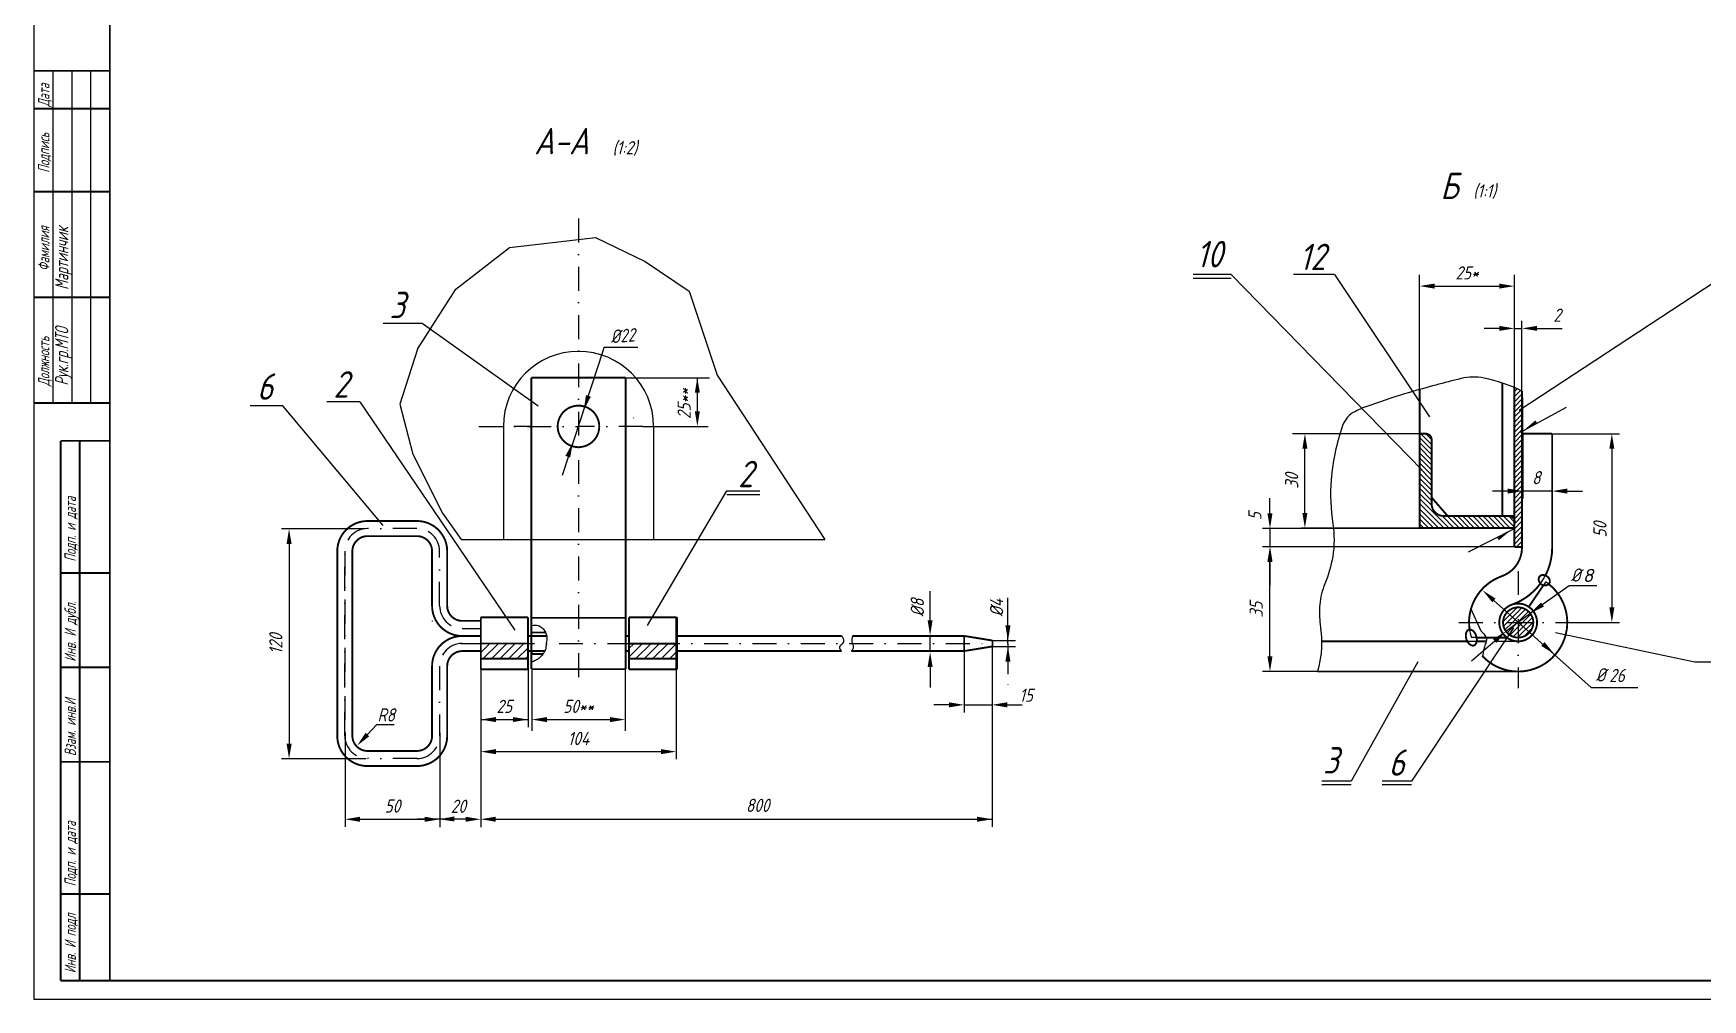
# Model space of a CAD drawing. Extents: x 973 to 2730, y 39 to 1746.
# Drawn here: x 1889.3 to 2331.2, y 702.2 to 958.1 of the extents above; entities that cross this region are included whole.
import ezdxf
from ezdxf.enums import TextEntityAlignment as Align

# ---------------------------------------------------------------- set-up
doc = ezdxf.new("R2010")
doc.units = 0
doc.header["$LTSCALE"] = 0.5
doc.header["$MEASUREMENT"] = 0
doc.linetypes.add('DASHDOT', pattern=[25.4, 12.7, -6.35, 0, -6.35])
doc.linetypes.add('DASHED', pattern=[19.05, 12.7, -6.35])
doc.layers.get('0').update_dxf_attribs({"linetype": 'CONTINUOUS'})
doc.layers.get('DEFPOINTS').update_dxf_attribs({"linetype": 'CONTINUOUS'})
doc.styles.add('ROMANC', font='romanc', dxfattribs={"width": 0.8, "oblique": 15, "height": 3.5})
doc.dimstyles.get("Standard").update_dxf_attribs({"dimtxt": 0.18, "dimasz": 0.18, "dimexe": 0.18, "dimexo": 0.0625, "dimgap": 0.09, "dimtad": 0, "dimtih": 1, "dimtoh": 1, "dimdec": 4, "dimzin": 0, "dimdsep": 46, "dimtxsty": 'Standard', "dimcen": 0.09, "dimadec": 0, "dimazin": 0, "dimtfac": 1, "dimtdec": 4, "dimtofl": 0, "dimtmove": 0, "dimatfit": 3, "dimfxl": 0, "dimtolj": 1, "dimtzin": 0, "dimarcsym": 0})

# ---------------------------------------------------------------- blocks, each defined once
blk = doc.blocks.new('*X31')
at = {"color": 0}
for p, q in [((1090.95, 148.02), (1093.35, 150.42)), ((1090.95, 150.27), (1091.1, 150.42)), ((1091.59, 146.42), (1095.59, 150.42)), ((1093.84, 146.42), (1097.84, 150.42)), ((1096.08, 146.42), (1100.08, 150.42)), ((1098.33, 146.42), (1102.33, 150.42)), ((1130.15, 149.06), (1131.45, 150.36)), ((1130.15, 146.81), (1133.7, 150.36)), ((1132, 146.42), (1135.94, 150.36)), ((1134.25, 146.42), (1138.19, 150.36)), ((1136.49, 146.42), (1140.43, 150.36)), ((1138.74, 146.42), (1142.65, 150.33)), ((1100.57, 146.42), (1103.45, 149.3)), ((1102.82, 146.42), (1103.45, 147.05)), ((1140.98, 146.42), (1142.65, 148.09))]:
    blk.add_line(p, q, dxfattribs=at)
blk = doc.blocks.new('*D4')
at = {"color": 0, "linetype": 'ByBlock'}
for p, q in [((207.25, 129.3), (207.25, 105.5)), ((155.55, 114), (155.55, 105.5)), ((159.55, 107.5), (203.25, 107.5))]:
    blk.add_line(p, q, dxfattribs=at)
for points in [[(159.55, 108.17), (159.55, 106.83), (155.55, 107.5)], [(203.25, 108.17), (203.25, 106.83), (207.25, 107.5)]]:
    blk.add_solid(points, dxfattribs=at)
at = {"layer": 'DEFPOINTS', "color": 0, "linetype": 'ByBlock'}
for p in [(207.25, 129.3), (155.55, 114), (207.25, 107.5)]:
    blk.add_point(p, dxfattribs=at)
at = {"color": 0, "linetype": 'ByBlock', "style": 'ROMANC', "oblique": 15, "width": 0.8}
blk.add_text('104', height=3.5, dxfattribs=at).set_placement((181.4, 111), align=Align.MIDDLE_CENTER)
blk = doc.blocks.new('*D5')
at = {"color": 0, "linetype": 'ByBlock'}
for p, q in [((124.9, 166.5), (102.8, 166.5)), ((104.8, 162.5), (104.8, 109.6)), ((125.2, 105.6), (102.8, 105.6))]:
    blk.add_line(p, q, dxfattribs=at)
for points in [[(104.13, 162.5), (105.47, 162.5), (104.8, 166.5)], [(104.13, 109.6), (105.47, 109.6), (104.8, 105.6)]]:
    blk.add_solid(points, dxfattribs=at)
at = {"layer": 'DEFPOINTS', "color": 0, "linetype": 'ByBlock'}
for p in [(124.9, 166.5), (104.8, 105.6), (125.2, 105.6)]:
    blk.add_point(p, dxfattribs=at)
at = {"color": 0, "linetype": 'ByBlock', "style": 'ROMANC', "oblique": 15, "width": 0.8}
blk.add_text('120', height=3.5, rotation=90, dxfattribs=at).set_placement((101.3, 136.05), align=Align.MIDDLE_CENTER)
blk = doc.blocks.new('*X0')
at = {"color": 0}
for p, q in [((471.61, 183.34), (475.36, 187.09)), ((472.35, 185.43), (473.27, 186.35)), ((472.71, 183.1), (475.6, 185.99)), ((475.6, 185.99), (476.59, 186.98)), ((475.6, 184.64), (477.55, 186.59)), ((475.6, 183.29), (478.33, 186.02)), ((471.72, 182.11), (472.71, 183.1)), ((472.11, 181.15), (474.06, 183.1)), ((472.68, 180.37), (475.41, 183.1)), ((473.41, 179.75), (475.6, 181.95)), ((474.06, 183.1), (475.6, 184.64)), ((475.41, 183.1), (475.6, 183.29)), ((475.6, 181.95), (476.75, 183.1)), ((475.6, 180.6), (478.1, 183.1)), ((475.6, 179.25), (479.45, 183.1)), ((476.75, 183.1), (478.95, 185.29)), ((477.08, 179.38), (479.32, 181.62)), ((478.1, 183.1), (479.39, 184.39)), ((479.45, 183.1), (479.6, 183.25)), ((474.31, 179.31), (475.6, 180.6)), ((475.45, 179.1), (475.6, 179.25))]:
    blk.add_line(p, q, dxfattribs=at)
blk = doc.blocks.new('*X2')
at = {"color": 0}
for p, q in [((452.7, 228.9), (449.5, 232.1)), ((452.7, 227.55), (449.5, 230.75)), ((452.7, 230.25), (449.85, 233.1)), ((452.7, 231.6), (451.2, 233.1)), ((452.7, 226.21), (449.5, 229.41)), ((452.7, 224.86), (449.5, 228.06)), ((452.7, 223.51), (449.5, 226.71)), ((452.7, 222.17), (449.5, 225.37)), ((452.7, 220.82), (449.5, 224.02)), ((452.7, 219.47), (449.5, 222.67)), ((452.7, 218.13), (449.5, 221.33)), ((452.7, 216.78), (449.5, 219.98)), ((452.7, 215.43), (449.5, 218.63)), ((452.73, 214.05), (449.5, 217.28)), ((457.34, 208.1), (449.5, 215.94)), ((455.99, 208.1), (449.5, 214.59)), ((454.64, 208.1), (449.5, 213.24)), ((453.3, 208.1), (449.5, 211.9)), ((451.95, 208.1), (449.5, 210.55)), ((450.6, 208.1), (449.5, 209.2)), ((458.68, 208.1), (455.45, 211.33)), ((460.03, 208.1), (456.83, 211.3)), ((461.38, 208.1), (458.18, 211.3)), ((462.73, 208.1), (459.53, 211.3)), ((464.07, 208.1), (460.87, 211.3)), ((465.42, 208.1), (462.22, 211.3)), ((466.77, 208.1), (463.57, 211.3)), ((468.11, 208.1), (464.91, 211.3)), ((469.46, 208.1), (466.26, 211.3)), ((470.81, 208.1), (467.61, 211.3)), ((472.15, 208.1), (468.95, 211.3)), ((473.5, 208.1), (470.3, 211.3)), ((474.6, 208.35), (471.65, 211.3)), ((474.6, 209.7), (473, 211.3))]:
    blk.add_line(p, q, dxfattribs=at)
blk = doc.blocks.new('*D16')
at = {"color": 0, "linetype": 'ByBlock'}
for p, q in [((1371.99, 256.4), (1367.99, 256.4)), ((1375.99, 240.72), (1375.99, 258.4)), ((1375.99, 256.4), (1377.99, 256.4)), ((1377.99, 239.81), (1377.99, 258.4)), ((1381.99, 256.4), (1385.99, 256.4)), ((1385.99, 256.4), (1388.62, 256.4))]:
    blk.add_line(p, q, dxfattribs=at)
for points in [[(1371.99, 257.07), (1371.99, 255.73), (1375.99, 256.4)], [(1381.99, 257.07), (1381.99, 255.73), (1377.99, 256.4)]]:
    blk.add_solid(points, dxfattribs=at)
at = {"layer": 'DEFPOINTS', "color": 0, "linetype": 'ByBlock'}
for p in [(1377.99, 256.4), (1375.99, 240.72), (1377.99, 239.81)]:
    blk.add_point(p, dxfattribs=at)
at = {"color": 0, "linetype": 'ByBlock', "style": 'ROMANC', "oblique": 15, "width": 0.8}
blk.add_text('2', height=3.5, dxfattribs=at).set_placement((1387.3, 259.9), align=Align.MIDDLE_CENTER)
blk = doc.blocks.new('*X1')
at = {"color": 0}
for p, q in [((474.6, 244.26), (475.33, 244.99)), ((474.6, 242.91), (476.26, 244.57)), ((474.6, 241.56), (476.6, 243.56)), ((474.6, 240.22), (476.6, 242.22)), ((474.6, 238.87), (476.6, 240.87)), ((474.6, 237.52), (476.6, 239.52)), ((474.6, 236.17), (476.6, 238.17)), ((474.6, 234.83), (476.6, 236.83)), ((474.6, 233.48), (476.6, 235.48)), ((474.6, 232.13), (476.6, 234.13)), ((474.6, 230.79), (476.6, 232.79)), ((474.6, 229.44), (476.6, 231.44)), ((474.6, 228.09), (476.6, 230.09)), ((474.6, 226.74), (476.6, 228.74)), ((474.6, 225.4), (476.6, 227.4)), ((474.6, 224.05), (476.6, 226.05)), ((474.6, 222.7), (476.6, 224.7)), ((474.6, 221.36), (476.6, 223.36)), ((474.6, 220.01), (476.6, 222.01)), ((474.6, 218.66), (476.6, 220.66)), ((474.6, 217.32), (476.6, 219.32)), ((474.6, 215.97), (476.6, 217.97)), ((474.6, 214.62), (476.6, 216.62)), ((474.6, 213.27), (476.6, 215.27)), ((474.6, 211.93), (476.6, 213.93)), ((474.6, 210.58), (476.6, 212.58)), ((474.6, 209.23), (476.6, 211.23)), ((474.6, 207.89), (476.6, 209.89)), ((474.6, 206.54), (476.6, 208.54)), ((474.6, 205.19), (476.6, 207.19)), ((474.6, 203.85), (476.6, 205.85)), ((475.2, 203.1), (476.6, 204.5)), ((476.55, 203.1), (476.6, 203.15))]:
    blk.add_line(p, q, dxfattribs=at)
blk = doc.blocks.new('*D17')
at = {"color": 0, "linetype": 'ByBlock'}
for p, q in [((1378.19, 228.51), (1378.19, 211.31)), ((1385.99, 228.51), (1385.99, 211.31)), ((1374.19, 213.31), (1370.19, 213.31)), ((1385.99, 213.31), (1378.19, 213.31)), ((1389.99, 213.31), (1393.99, 213.31))]:
    blk.add_line(p, q, dxfattribs=at)
for points in [[(1374.19, 213.98), (1374.19, 212.64), (1378.19, 213.31)], [(1389.99, 213.98), (1389.99, 212.64), (1385.99, 213.31)]]:
    blk.add_solid(points, dxfattribs=at)
at = {"layer": 'DEFPOINTS', "color": 0, "linetype": 'ByBlock'}
for p in [(1378.19, 228.51), (1385.99, 228.51), (1378.19, 213.31)]:
    blk.add_point(p, dxfattribs=at)
at = {"color": 0, "linetype": 'ByBlock', "style": 'ROMANC', "oblique": 15, "width": 0.8}
blk.add_text('8', height=3.5, dxfattribs=at).set_placement((1381.77, 216.86), align=Align.MIDDLE_CENTER)
blk = doc.blocks.new('*D56')
at = {"color": 0, "linetype": 'ByBlock'}
for p, q in [((2261.29, 874.43), (2261.29, 904.83)), ((2265.29, 901.83), (2282.39, 901.83)), ((2286.39, 892.63), (2286.39, 904.83))]:
    blk.add_line(p, q, dxfattribs=at)
for points in [[(2265.29, 902.5), (2265.29, 901.16), (2261.29, 901.83)], [(2282.39, 902.5), (2282.39, 901.16), (2286.39, 901.83)]]:
    blk.add_solid(points, dxfattribs=at)
at = {"layer": 'DEFPOINTS', "color": 0, "linetype": 'ByBlock'}
for p in [(2286.39, 901.83), (2286.39, 892.63), (2261.29, 874.43)]:
    blk.add_point(p, dxfattribs=at)
at = {"color": 0, "linetype": 'ByBlock', "style": 'ROMANC', "oblique": 15, "width": 0.8}
blk.add_text('25*', height=3.5, dxfattribs=at).set_placement((2273.84, 905.33), align=Align.MIDDLE_CENTER)

msp = doc.modelspace()

# ---------------------------------------------------------------- linework, layer by layer
for p, q in [((1889.571, 702.16), (1889.571, 1296.06)), ((1894.571, 860.16), (1894.571, 948.16)), ((1899.571, 860.16), (1899.571, 948.16)), ((1904.571, 860.16), (1904.571, 948.16)), ((2206.39825, 894.2), (2196.36, 894.2)), ((2206.39825, 893.2), (2196.36, 893.2)), ((2256.96, 842.36), (2206.39825, 894.2)), ((2233.72, 894.2), (2222.88, 894.2)), ((2233.72, 894.2), (2258.88, 856.52)), ((2282.61, 858.25), (2337.32, 894.2)), ((1992.28, 881.24), (1981.92, 881.24)), ((2022.98, 859.34), (1992.28, 881.24)), ((2040.44411, 874.98048), (2049.34, 874.98048)), ((1955.31, 859.44), (1946.71, 859.44)), ((1981.91, 827.74), (1955.31, 859.44)), ((1975.71971, 860.51), (1966.96, 860.51)), ((1975.71971, 860.51), (2016.73, 799.98)), ((2295.08171, 858.95647), (2282.8601, 852.35231)), ((2013.72901, 853.99), (2013.72901, 823.99)), ((2021.11, 853.99), (2016.51, 853.99)), ((2021.11, 856.24), (2021.11, 854.19)), ((2046.11, 856.84), (2046.11, 856.14)), ((2053.49099, 853.99), (2053.49099, 823.99)), ((2283.36, 852.06), (2283.36, 827.06)), ((2051.91, 801.24), (2072.91, 836.94)), ((2072.91, 836.94), (2081.61, 836.94)), ((2072.91, 835.94), (2081.61, 835.94)), ((2216.69333, 822.06), (2216.69333, 826.96)), ((2269.19702, 820.78495), (2281.36, 826.96)), ((1990.86, 824.92947), (1977.76, 824.92947)), ((1969.76, 772.02947), (1969.76, 820.92947)), ((1973.76, 772.02947), (1973.76, 820.92947)), ((2126.7, 808.04), (2126.7, 810.34)), ((2289.66448, 812.81382), (2288.62514, 811.28368)), ((2288.96, 806.96), (2295.86, 811.86)), ((2295.86, 811.86), (2303.16, 811.86)), ((2126.7, 802.64), (2126.7, 808.04)), ((2147.3, 805.27173), (2147.3, 808.54)), ((2275.93988, 807.89161), (2301.66, 784.86)), ((2279.1123, 799.72495), (2288.96, 806.96)), ((2007.71, 802.47947), (2007.76, 802.47947)), ((2007.76, 803.37947), (2007.76, 794.37947)), ((2059.76, 803.39), (2047.26, 803.39)), ((2059.46, 803.39), (2059.46, 794.39)), ((2059.51, 802.49), (2059.46, 802.49)), ((2059.76, 803.39), (2059.76, 789.69)), ((2281.16, 800.66), (2254.16, 760.06)), ((2282.16734, 802.06), (2286.16734, 802.06)), ((2007.76, 796.47947), (2007.76, 795.42947)), ((2007.76, 796.47947), (2007.76, 789.62947)), ((2007.76, 796.47947), (2007.76, 789.62947)), ((2007.76, 796.47947), (2007.76, 795.52947)), ((2007.76, 796.47947), (2007.76, 789.62947)), ((2020.26, 796.49), (2020.26, 789.64)), ((2059.76, 796.43), (2047.26, 796.43)), ((2059.46, 796.49), (2059.46, 795.44)), ((2126.7, 794.24), (2126.7, 798.49)), ((2271.76, 797.06), (2268.46, 797.06)), ((2276.14185, 797.13497), (2269.98439, 791.77951)), ((2271.56, 798.06), (2269.99068, 798.06)), ((2273.76, 797.06), (2273.63144, 797.06)), ((2292.26, 799.36), (2329.16, 791.66)), ((2021.26, 794.49), (2021.26, 793.69)), ((2046.26, 794.49), (2047.01, 794.49)), ((2255.76, 791.66), (2238.16, 760.06)), ((2329.16, 791.66), (2338.16, 791.66)), ((2059.76, 789.69), (2047.26, 789.69)), ((2126.7, 790.24), (2126.7, 784.84)), ((2020.21, 783.54), (2020.26, 783.54)), ((2301.66, 784.86), (2314.06, 784.86)), ((2135.7, 780.24), (2143.2, 780.24)), ((2143.1, 778.24), (2143.1, 747.97)), ((1977.7318, 772.36064), (1980.21, 775.02947)), ((1980.21, 775.02947), (1984.81, 775.02947)), ((2007.76, 776.34), (2020.26, 776.34)), ((1990.86, 768.02947), (1977.76, 768.02947)), ((2238.16, 760.06), (2230.36, 760.06)), ((2254.16, 760.06), (2246.36, 760.06)), ((2238.16, 759.06), (2230.36, 759.06)), ((2254.16, 759.06), (2246.36, 759.06)), ((2011.71, 749.94), (2143.1, 749.94)), ((1909.571, 730.16), (1909.571, 707.16)), ((2730.471, 702.16), (1889.571, 702.16))]:
    msp.add_line(p, q)
at = {"linetype": 'DASHDOT'}
for p, q in [((2033.61, 909.08903), (2033.61, 785.89)), ((2007.23, 853.99), (2033.61, 853.99)), ((2050.65531, 853.99), (2033.61, 853.99)), ((1990.86, 826.92947), (1977.76, 826.92947)), ((1971.76, 772.02947), (1971.76, 820.92947)), ((1971.76, 820.92947), (1971.76, 772.02947)), ((1996.86, 806.47947), (1996.86, 820.92947)), ((2282.36, 815.69), (2282.36, 784.69)), ((2002.86, 800.47947), (2007.76, 800.47947)), ((2266.66, 802.06), (2295.36, 802.06)), ((2294.86, 802.06), (2298.66, 802.06)), ((1997.51, 796.47947), (1997.5685, 796.47947)), ((2002.86, 796.49), (2143.2, 796.49)), ((1996.86, 790.47947), (1996.86, 772.02947)), ((1990.86, 766.02947), (1977.76, 766.02947))]:
    msp.add_line(p, q, dxfattribs=at)
at = {"color": 0, "linetype": 'ByBlock'}
for p, q in [((2040.139, 874.04335), (2040.44411, 874.98048)), ((2029.41441, 841.10354), (2040.139, 874.04335)), ((2046.11, 866.89), (2068.26, 866.89)), ((2065.08, 857.99), (2065.08, 866.89)), ((2283.56, 852.06), (2283.56, 861.66)), ((2050.65531, 853.99), (2067.9, 853.99)), ((2256.26, 852.06), (2222.62, 852.06)), ((2291.36, 852.06), (2309.16, 852.06)), ((2225.9, 831.06), (2225.9, 848.06)), ((2307.16, 848.06), (2307.16, 806.06)), ((2216.66, 830.96), (2216.66, 834.96)), ((2256.26, 826.96), (2214.66, 826.96)), ((2256.26, 827.06), (2225.02, 827.06)), ((2281.36, 822.06), (2214.66, 822.06)), ((2216.66, 818.26), (2216.66, 814.26)), ((2216.66, 818.26), (2216.66, 814.26)), ((2216.66, 793.06), (2216.66, 818.06)), ((2216.66, 814.26), (2216.66, 811.99013)), ((2216.66, 814.26), (2216.66, 811.90081)), ((2147.3, 796.49), (2147.3, 805.27173)), ((2298.66, 802.06), (2309.16, 802.06)), ((2143.1, 795.69203), (2143.1, 778.24)), ((2143.2, 797.27173), (2149.3, 797.27173)), ((2143.2, 795.70827), (2149.3, 795.70827)), ((2147.3, 796.49), (2147.3, 788.34)), ((2135.7, 794.49), (2135.7, 778.24)), ((2007.76, 789.62947), (2007.76, 774.32947)), ((2020.26, 789.64), (2020.26, 774.34)), ((2021.26, 789.69), (2021.26, 773.34)), ((2045.96, 789.69), (2045.96, 773.34)), ((2229.23534, 789.06), (2214.66, 789.06)), ((2147.3, 785.64), (2147.3, 785.57173)), ((2131.7, 780.24), (2127.7, 780.24)), ((2147.1, 780.24), (2151.1, 780.24)), ((2025.26, 776.34), (2041.96, 776.34)), ((1971.81, 772.82947), (1971.81, 747.92947)), ((1996.91, 772.82947), (1996.91, 747.92947)), ((2007.76, 765.82947), (2007.76, 747.82947)), ((1975.81, 749.92947), (1992.91, 749.92947)), ((1999.71, 749.92947), (1991.03949, 749.92947)), ((1996.91, 747.92947), (1996.91, 747.82947)), ((2003.71, 749.92947), (1999.71, 749.92947))]:
    msp.add_line(p, q, dxfattribs=at)
at = {"linetype": 'DASHED'}
for p, q in [((2021.01, 856.24), (2021.11, 856.24)), ((2048.21, 856.24), (2048.26005, 856.24)), ((2046.11, 798.49), (2047.21, 798.49)), ((2047.21, 798.49), (2046.96, 798.49)), ((2282.36, 797.06), (2274.96, 797.06)), ((2021.26, 793.69), (2024.19665, 793.69)), ((2024.69182, 794.49), (2023.91, 794.49)), ((2047.11, 794.49), (2046.96, 794.49)), ((2047.11, 793.69), (2046.96, 793.69)), ((2059.46, 794.49), (2059.41, 794.49))]:
    msp.add_line(p, q, dxfattribs=at)
at = {"linetype": 'Continuous'}
msp.add_line((2002.60073, 823.99), (2098.86357, 823.99), dxfattribs=at)
at = {"const_width": 0.5}
for points in [[(1909.571, 707.16), (1909.571, 1291.06)], [(1909.571, 948.16), (1889.571, 948.16)], [(1909.571, 938.16), (1889.571, 938.16)], [(1909.571, 916.16), (1889.571, 916.16)], [(1909.571, 888.16), (1889.571, 888.16)], [(2021.11, 866.89), (2046.11, 866.89)], [(2021.11, 866.89), (2021.11, 858.49)], [(2021.11, 866.89), (2021.11, 853.99)], [(2021.11, 866.89), (2021.11, 789.69)], [(2021.11, 866.24), (2021.11, 856.24)], [(2046.11, 866.89), (2046.11, 789.69)], [(2046.11, 866.89), (2046.11, 856.24)], [(2256.26, 852.06), (2256.26, 863.96)], [(2278.16, 865.47513), (2278.16, 830.26)], [(2281.36, 864.2691), (2281.36, 822.06)], [(2283.36, 863.36), (2283.36, 831.36)], [(1909.571, 860.16), (1889.571, 860.16)], [(1896.571, 707.16), (1896.571, 850.16)], [(1896.571, 850.16), (1909.571, 850.16)], [(1901.571, 707.16), (1901.571, 850.16)], [(2256.26, 852.06), (2257.86, 852.06)], [(2256.26, 827.06), (2256.26, 852.06)], [(2259.46, 850.46), (2259.46, 833.46)], [(2283.36, 852.06), (2291.36, 852.06)], [(2291.36, 852.06), (2291.36, 831.36)], [(2259.53, 835.07), (2263.74, 830.22)], [(2283.36, 831.36), (2283.36, 821.85899)], [(2291.36, 831.36), (2291.36, 821.85899)], [(1990.86, 828.92947), (1977.76, 828.92947)], [(2281.46, 827.06), (2256.26, 827.06)], [(2262.66, 830.26), (2279.86, 830.26)], [(2279.86, 830.26), (2281.36, 830.26)], [(1990.86, 824.92947), (1977.76, 824.92947)], [(2283.36, 822.06), (2281.46, 822.06)], [(1969.76, 820.92947), (1969.76, 772.02947)], [(1973.76, 820.92947), (1973.76, 772.02947)], [(1994.86, 806.47947), (1994.86, 820.92947)], [(1998.86, 806.47947), (1998.86, 820.92947)], [(1896.571, 815.16), (1909.571, 815.16)], [(2288.99481, 811.82791), (2285.16942, 806.19608)], [(2002.86, 802.47947), (2007.76, 802.47947)], [(2007.76, 803.39), (2020.26, 803.39)], [(2007.76, 803.37947), (2007.76, 789.62947)], [(2020.26, 803.39), (2020.26, 789.64)], [(2021.26, 803.29), (2045.96, 803.29)], [(2059.46, 803.39), (2046.96, 803.39)], [(2046.96, 803.39), (2046.96, 789.64)], [(2059.46, 803.39), (2059.46, 789.69)], [(2059.46, 803.39), (2059.46, 789.64)], [(2002.86, 798.47947), (2007.76, 798.47947)], [(2019.96, 796.49), (2007.76, 796.49)], [(2020.21, 798.49), (2021.21, 798.49)], [(2021.11, 799.39), (2024.91142, 799.39)], [(2021.11, 798.49), (2025.21, 798.49)], [(2047.01, 798.49), (2046.01, 798.49)], [(2059.46, 796.43), (2046.96, 796.43)], [(2059.51, 798.49), (2103.3, 798.49)], [(2106.11, 798.49), (2135.7, 798.49)], [(2135.7, 798.49), (2143.2, 797.27173)], [(2135.7, 798.49), (2135.7, 794.49)], [(2135.7, 794.49), (2143.2, 795.70827)], [(2143.2, 795.70827), (2143.2, 797.27173)], [(2260.26, 797.06), (2230.29444, 797.06)], [(2268.90712, 797.06), (2260.26, 797.06)], [(2273.89128, 798.06), (2271.3579, 798.06)], [(2273.89692, 797.06), (2271.37874, 797.06)], [(2002.86, 794.47947), (2007.76, 794.47947)], [(2020.21, 794.49), (2024.69182, 794.49)], [(2021.11, 793.69), (2024.19665, 793.69)], [(2047.01, 794.49), (2045.96, 794.49)], [(2059.31, 794.49), (2103.25, 794.49)], [(2105.81, 794.49), (2135.7, 794.49)], [(1896.571, 790.16), (1909.571, 790.16)], [(1994.86, 790.47947), (1994.86, 772.02947)], [(1998.86, 790.47947), (1998.86, 772.02947)], [(2007.76, 789.64), (2020.26, 789.64)], [(2021.11, 789.69), (2046.11, 789.69)], [(2059.46, 789.64), (2046.96, 789.64)], [(2240.86, 789.06), (2229.23534, 789.06)], [(2260.26, 789.06), (2240.86, 789.06)], [(2282.36, 789.06), (2260.26, 789.06)], [(1896.571, 765.16), (1909.571, 765.16)], [(1990.86, 768.02947), (1977.76, 768.02947)], [(1990.86, 764.02947), (1977.76, 764.02947)], [(1896.571, 730.16), (1909.571, 730.16)], [(1896.571, 707.16), (1909.57264, 707.16)], [(2725.471, 707.16), (1909.571, 707.16)]]:
    msp.add_lwpolyline(points, dxfattribs=at)
for points in [[(1991.0322, 874.45424), (2001.12, 890.3), (2015.38, 901.39), (2038.1, 904.02), (2051.3, 897.69), (2062.92, 889.77), (2070.32, 867.6), (2098.86357, 823.99)], [(1991.0322, 874.45424), (1986.34, 859.84), (1989.77, 846.64), (1997.6, 830.99), (2002.60073, 823.99)], [(2281.46, 822.06), (2281.36, 822.06)], [(2272.56, 799.76), (2269.86, 805.76)]]:
    msp.add_lwpolyline(points)
for points, format in [([(2283.36, 863.36, 0.062671322), (2273.32907, 866.76614, 0.110271933), (2267.26, 866.66, 0.006659063), (2260.54394, 864.9418, 0.006358807), (2253.56, 862.96, 0.011787681), (2243.34169, 859.65534, 0.028661921), (2239.26, 857.96, 0.197495843), (2235.90114, 854.20556, 0.065579375), (2232.86, 839.86, 0.057946314), (2233.30383, 828.13508, -0.079521511), (2233.26, 819.56, -0.057318105), (2231.19115, 812.31988, 0.077002228), (2229.86, 806.86, 0.053770978), (2229.97819, 801.48853, -0.043501449), (2230.26, 794.86, -0.032314415), (2230.04416, 792.88888, -0.017257354), (2229.23534, 789.06)], "xyb"), ([(2283.16, 852.36, 0, 1, 0), (2287.18944, 855.16421, 1, 1, 0)], "xyseb"), ([(2281.06, 826.96, 0, 1, 0), (2276.96, 824.26, 1, 1, 0)], "xyseb"), ([(2021.31, 801.24, -0.112667842), (2022.92205, 801.24922, -0.146943384), (2024.01, 800.64, -0.067397678), (2024.86746, 799.47365, -0.089914224), (2025.21, 798.44, -0.089879838), (2025.15624, 797.04885, 0.068722276), (2025.01, 795.24, 0.000830851), (2025.0107, 795.22805, -0.114629309)], "xyb"), ([(2103.3, 798.49, -0.087455496), (2103.6663, 797.77842, -0.094301528), (2103.75, 797.04, -0.252754094), (2103.15509, 796.11249, 0.313620189), (2102.75, 795.29, 0.102463581), (2102.89785, 794.8904, 0.081561166), (2103.25, 794.49)], "xyb"), ([(2106.11, 798.49, 0.040481449), (2105.96559, 797.72952, 0.049033475), (2105.96, 797.09, 0.087820525), (2106.19917, 796.20672, -0.109880379), (2106.36, 795.49, -0.126849454), (2106.25144, 795.06571, -0.075796427), (2105.81, 794.49)], "xyb"), ([(2269.76, 799.06, 0.005205292), (2269.71101, 799.05949, 0.087939565)], "xyb"), ([(2272.56, 799.76, -0.078485973), (2273.80753, 798.23211, -0.179387632), (2273.96, 797.36, -0.045324403), (2273.66537, 796.30574, 0.035272764), (2273.26, 794.96, 0.016367364), (2273.09415, 794.09452, 0.013825248), (2272.96, 793.06)], "xyb"), ([(2024.19665, 793.69, -0.0606212), (2023.21, 792.64, -0.048176092), (2022.26312, 791.99342, -0.048176092), (2021.21, 791.54)], "xyb"), ([(2025.0107, 795.22805, -0.06697844), (2024.28447, 793.81287, -0.010196641), (2024.14152, 793.6161, -0.048176092)], "xyb")]:
    msp.add_lwpolyline(points, format=format)
for points in [[(2039.11, 853.99, 1), (2028.11, 853.99, 1)], [(2039.11, 853.99, -1), (2028.11, 853.99, -1)], [(2259.46, 850.46, 0.414213562), (2257.86, 852.06, 0.414213562)], [(2259.46, 833.46, 0.414213562), (2262.66, 830.26, 0.414213562)], [(1977.76, 828.92947, 0.414213562), (1969.76, 820.92947, 0.414213562)], [(1998.86, 820.92947, 0.414213562), (1990.86, 828.92947, 0.414213562)], [(2281.46, 828.66, 0.414213562), (2279.86, 830.26, 0.414213562)], [(1977.76, 824.92947, 0.414213562), (1973.76, 820.92947, 0.414213562)], [(1994.86, 820.92947, 0.414213562), (1990.86, 824.92947, 0.414213562)], [(2278.02667, 814.31652, 0.324768037), (2283.35747, 822.06, 0.317837245)], [(2289.5742, 814.51347, 0.119812454), (2291.36, 821.85899, 0.108621097)], [(2278.02667, 814.31652, 0.358019667), (2269.49501, 800.1913, 0.358019667)], [(2288.06, 814.26, 0.121859384), (2287.8302, 813.81766, 0.105299761), (2287.81481, 813.24315, 0.088071118), (2288.02319, 812.6874, 0.078842728), (2288.44549, 812.1776, 0.007051188), (2288.49076, 812.13888, 0.088071118)], [(2289.97889, 814.29513, 0.049326849), (2289.61515, 814.49645, 0.088071118), (2289.03742, 814.63248, 0.105299761), (2288.46953, 814.54417, 0.121859384), (2288.06, 814.26, 0.121859384)], [(2289.97889, 814.29513, -0.049326849), (2290.29614, 814.02647, -0.088071118), (2290.62827, 813.53456, -0.105299761), (2290.74715, 812.97228, -0.121859384), (2290.62674, 812.48857, -0.121859384)], [(2280.69333, 806.77405, 0.15027234), (2288.24746, 812.37673, 0.135488457)], [(2282.36, 789.06, 0.708596121), (2290.49082, 812.20346, 0.661514598)], [(2290.62674, 812.48857, -0.121859384), (2290.29469, 812.11681, -0.105299761), (2289.763, 811.89862, -0.088071118), (2289.16947, 811.89631, -0.078842728), (2288.54302, 812.11029, -0.007051188), (2288.49076, 812.13888, -0.088071118)], [(1994.86, 806.47947, 0.414213562), (2002.86, 798.47947, 0.414213562)], [(1998.86, 806.47947, 0.414213562), (2002.86, 802.47947, 0.414213562)], [(2287.36, 802.06, 1), (2277.36, 802.06, 1)], [(2280.69333, 806.77405, 0.317837245), (2277.36, 802.06, 0.317837245)], [(2286.36, 802.06, 1), (2278.36, 802.06, 1)], [(2269.81873, 800.15824, 0.303241229), (2268.89728, 799.87471, 0.107111751), (2268.58469, 799.25939, 0.076064614), (2268.50805, 798.53068, 0.062944803), (2268.66, 797.66, 0.062944803), (2269.0238, 796.8545, 0.076064614), (2269.49683, 796.29493, 0.107111751), (2270.10127, 795.96176, 0.303241229), (2271.02272, 796.24529, 0.14828664)], [(2271.26, 798.46, 0.062944803), (2270.8962, 799.2655, 0.076064614), (2270.42317, 799.82507, 0.107111751), (2269.81873, 800.15824, 0.14828664), (2269.31502, 800.15619, 0.014478278), (2269.26744, 800.14002, 0.107111751)], [(2287.36, 802.06, -1), (2277.36, 802.06, -1)], [(2286.36, 802.06, -1), (2278.36, 802.06, -1)], [(2002.86, 798.47947, 0.414213562), (1994.86, 790.47947, 0.414213562)], [(2270.77348, 796.0359, 0.094603944), (2271.02272, 796.24529, 0.107111751), (2271.33531, 796.86061, 0.076064614), (2271.41195, 797.58932, 0.062944803), (2271.26, 798.46, 0.062944803)], [(2002.86, 794.47947, 0.414213562), (1998.86, 790.47947, 0.414213562)], [(1969.76, 772.02947, 0.414213562), (1977.76, 764.02947, 0.414213562)], [(1973.76, 772.02947, 0.414213562), (1977.76, 768.02947, 0.414213562)], [(1990.86, 768.02947, 0.414213562), (1994.86, 772.02947, 0.414213562)], [(1990.86, 764.02947, 0.414213562), (1998.86, 772.02947, 0.414213562)]]:
    msp.add_lwpolyline(points, format="xyb", dxfattribs=at)
at = {"linetype": 'DASHED', "const_width": 0.5}
msp.add_lwpolyline([(2279.36, 798.06), (2273.89128, 798.06)], dxfattribs=at)
at = {"linetype": 'Continuous', "const_width": 0.5}
for points in [[(2007.76, 792.49), (2020.26, 792.49)], [(2046.96, 792.49), (2059.46, 792.49)]]:
    msp.add_lwpolyline(points, dxfattribs=at)
msp.add_lwpolyline([(2272.8729, 793.17209, 0.207398032), (2282.36, 789.06, 0.207398032)], format="xyb", dxfattribs=at)
for centre, radius, start, end in [((2033.61, 853.99), 19.88099, 0, 180), ((2275.36, 821.85899), 16, 321.1183318, 334.4010812), ((2282.36, 802.06), 13, 51.2034479, 55.8138775), ((2282.36, 802.06), 5, 0, 55.8138775), ((2002.86, 802.47947), 8, 180, 181.397181), ((2282.36, 802.06), 13, 187.5073467, 197.9202131), ((2002.86, 802.47947), 4, 264.9363831, 270), ((2002.86, 802.47947), 8, 266.4458218, 270), ((2282.36, 802.06), 13, 270, 270.881404)]:
    msp.add_arc(centre, radius, start, end)
at = {"linetype": 'DASHDOT'}
for centre, start, end in [((1977.76, 820.92947), 90, 180), ((1990.86, 820.92947), 0, 90), ((2002.86, 806.47947), 180, 270), ((2002.86, 790.47947), 90, 180), ((2002.86, 802.47947), 266.6050765, 270), ((1977.76, 772.02947), 180, 270), ((1990.86, 772.02947), 270, 0)]:
    msp.add_arc(centre, 6, start, end, dxfattribs=at)
at = {"linetype": 'DASHED'}
msp.add_arc((2282.36, 802.06), 13, 51.4761245, 55.8138775, dxfattribs=at)
at = {"color": 0, "linetype": 'ByBlock'}
for points in [[(2064.41333, 862.89), (2065.74667, 862.89), (2065.08, 866.89)], [(2036.8754, 861.86602), (2035.60757, 862.2788), (2035.00314, 858.26892)], [(2064.41333, 857.99), (2065.74667, 857.99), (2065.08, 853.99)], [(2031.42321, 845.7491), (2030.16516, 846.1908), (2032.11927, 849.74409)], [(2225.23333, 848.06), (2226.56667, 848.06), (2225.9, 852.06)], [(2306.49333, 848.06), (2307.82667, 848.06), (2307.16, 852.06)], [(2215.99333, 830.96), (2217.32667, 830.96), (2216.66, 826.96)], [(2225.23333, 831.06), (2226.56667, 831.06), (2225.9, 827.06)], [(2215.99333, 818.26), (2217.32667, 818.26), (2216.66, 822.26)], [(2215.99333, 818.26), (2217.32667, 818.26), (2216.66, 822.26)], [(2215.99333, 818.06), (2217.32667, 818.06), (2216.66, 822.06)], [(2306.49333, 806.06), (2307.82667, 806.06), (2307.16, 802.06)], [(2146.63333, 801.27173), (2147.96667, 801.27173), (2147.3, 797.27173)], [(2146.63333, 791.70827), (2147.96667, 791.70827), (2147.3, 795.70827)], [(2215.99333, 793.06), (2217.32667, 793.06), (2216.66, 789.06)], [(2131.7, 780.90667), (2131.7, 779.57333), (2135.7, 780.24)], [(2147.1, 780.90667), (2147.1, 779.57333), (2143.1, 780.24)], [(2011.76, 777.00667), (2011.76, 775.67333), (2007.76, 776.34)], [(2016.26, 777.00667), (2016.26, 775.67333), (2020.26, 776.34)], [(2025.26, 777.00667), (2025.26, 775.67333), (2021.26, 776.34)], [(2041.96, 777.00667), (2041.96, 775.67333), (2045.96, 776.34)], [(1975.81, 750.59614), (1975.81, 749.2628), (1971.81, 749.92947)], [(1992.91, 750.59614), (1992.91, 749.2628), (1996.91, 749.92947)], [(2000.73432, 750.69273), (2000.76724, 749.35981), (1996.752, 749.92752)], [(2003.71, 750.59614), (2003.71, 749.2628), (2007.71, 749.92947)]]:
    msp.add_solid(points, dxfattribs=at)
for points in [[(2275.49515, 807.39496), (2276.38461, 808.38825), (2272.96, 810.56)], [(2289.17726, 806.29237), (2288.38782, 807.36688), (2285.55901, 804.46132)], [(2127.36667, 802.64), (2126.03333, 802.64), (2126.7, 798.64)], [(2276.57936, 796.63194), (2275.70435, 797.63799), (2279.16, 799.76)], [(2288.46301, 795.86797), (2289.34517, 796.86775), (2291.90345, 793.72138)], [(2127.36667, 790.24), (2126.03333, 790.24), (2126.7, 794.24)], [(1978.22033, 771.90701), (1977.24328, 772.81428), (1975.01, 769.42947)], [(2011.71, 749.27333), (2011.71, 750.60667), (2007.71, 749.94)], [(2139.1, 749.27333), (2139.1, 750.60667), (2143.1, 749.94)]]:
    msp.add_solid(points)
at = {"layer": 'DEFPOINTS', "color": 0, "linetype": 'ByBlock'}
for p in [(2046.11, 866.89), (2281.36, 863.66), (2283.16, 863.66), (2035.00314, 858.26892), (2050.65531, 853.99), (2074.66, 853.99), (2032.21686, 849.71108), (2225.9, 852.06), (2256.26, 852.06), (2283.56, 852.06), (2291.36, 852.06), (2291.36, 852.06), (2256.26, 828.16179), (2256.26, 827.06), (2256.26, 826.96), (2216.66, 822.26), (2216.66, 822.26), (2216.66, 822.06), (2256.26, 822.26), (2256.26, 822.26), (2281.36, 822.06), (2298.66, 802.06), (2307.16, 802.06), (2143.2, 797.27173), (2143.2, 795.70827), (2147.3, 795.70827), (2149, 796.49), (2150.6, 796.49), (2135.7, 794.49), (2143.1, 794.49), (2007.76, 789.62947), (2020.26, 789.64), (2021.26, 789.69), (2045.96, 789.69), (2229.23534, 789.06), (2143.1, 780.24), (2020.26, 776.34), (2045.96, 776.34), (1971.41, 772.82947), (1996.51, 772.82947), (2007.76, 765.82947), (1996.51, 749.92947), (1996.91, 747.92947), (1996.91, 745.52947)]:
    msp.add_point(p, dxfattribs=at)

# ---------------------------------------------------------------- block references
for name, p in [('*X1', (1806.76, 618.96)), ('*X2', (1806.76, 618.96)), ('*X0', (1806.76, 618.96)), ('*X31', (916.81, 646.07))]:
    msp.add_blockref(name, p)

# ---------------------------------------------------------------- texts
at = {"style": 'ROMANC', "oblique": 15}
for s, height, width, p in [('Дата', 3, 0.65, (1893.571, 938.66)), ('Подпись', 3, 0.65, (1893.571, 921.16)), ('Фамилия', 3, 0.65, (1893.571, 895.16)), ('Мартинчик', 3.5, 0.65, (1898.571, 890.16)), ('Рук.гр.МТО', 3.5, 0.65, (1898.571, 864.79)), ('Должность', 3, 0.65, (1893.571, 864.66)), ('Подп. и дата', 3, 0.65, (1900.571, 818.16)), ('50', 3.5, 0.8, (2305.76, 824.56)), ('%%C8', 3.5, 0.8, (2125.07, 803.6)), ('Инв. И дубл.', 3, 0.65, (1900.571, 791.66)), ('%%C4', 3.5, 0.8, (2146.04, 803.6)), ('35', 3.5, 0.8, (2214.76, 803.36)), ('Взам. инв.И ', 3, 0.65, (1900.571, 766.66)), ('Подп. и дата', 3, 0.65, (1900.571, 732.16)), ('Инв. И подл', 3, 0.65, (1900.571, 709.16))]:
    msp.add_text(s, height=height, rotation=90, dxfattribs=dict(at, width=width)).set_placement(p)
at = {"style": 'ROMANC', "oblique": 15, "width": 0.8}
for s, height, p in [('А-А', 7, (2021.9, 926.05)), ('(1:2)', 3.5, (2042.62, 926.05)), ('Б', 7, (2261.76, 914.19)), ('(1:1)', 3.5, (2270.46, 914.59)), ('10', 7, (2197.17, 896.12)), ('12', 7, (2224.42, 895.38)), ('3', 7, (1983.58, 882.64)), ('6', 7, (1948.51, 861.04)), ('2', 7, (1968.76, 861.61)), ('2', 7, (2075.86, 837.88)), ('%%C', 3.5, (2296.34, 812.86)), ('%%C', 3.5, (2302.95, 786.44)), ('26', 3.5, (2306.46, 786.26)), ('15', 3.5, (2150.3, 781.04)), ('R8', 3.5, (1980.41, 775.82947)), ('3', 7, (2230.72, 762.06)), ('6', 7, (2248.06, 761.46)), ('20', 3.5, (1999.81, 751.62947)), ('800', 3.5, (2077.94, 751.87))]:
    msp.add_text(s, height=height, dxfattribs=at).set_placement(p)
at = {"color": 0, "linetype": 'ByBlock', "style": 'ROMANC', "oblique": 15, "width": 0.8}
for s, rotation, p in [('%%C22', 4.7481202, (2045.3297, 878.00741)), ('25**', 90, (2061.58, 859.98776)), ('30', 90, (2222.4, 839.56)), ('5', 90, (2212.66, 830.18041))]:
    msp.add_text(s, height=3.5, rotation=rotation, dxfattribs=at).set_placement(p, align=Align.MIDDLE_CENTER)
at = {"style": 'ROMANC', "oblique": 15}
msp.add_text('8', height=3.5, dxfattribs=at).set_placement((2299.46, 812.76))
at = {"color": 0, "linetype": 'ByBlock', "style": 'ROMANC', "oblique": 15, "width": 0.8}
for s, p in [('25', (2013.96224, 779.84)), ('50**', (2033.61, 779.84)), ('50', (1984.36, 753.42947))]:
    msp.add_text(s, height=3.5, dxfattribs=at).set_placement(p, align=Align.MIDDLE_CENTER)

# ---------------------------------------------------------------- dimensions: what is measured, and where the dimension line sits
for base, p1, p2, text, picture, middle, set_off in [((2281.36, 891.15), (2256.26, 863.74894), (2281.36, 881.95), '25*', '*D56', (2268.81, 894.65), (-5.03, -10.68)), ((2283.36, 879.95), (2281.36, 864.2691), (2283.36, 863.36), '2', '*D16', (2292.67293, 883.45), (905.37, 623.55)), ((2059.46, 767.84), (2007.76, 774.34), (2059.46, 789.64), '104', '*D4', (2033.61, 771.34), (1852.21, 660.34))]:
    dim = msp.add_linear_dim(base=base, p1=p1, p2=p2, text=text, dimstyle='Standard')
    dim.commit()
    dim.dimension.update_dxf_attribs({"geometry": picture, "text_midpoint": middle, "insert": set_off})
dim = msp.add_linear_dim(base=(2283.56, 836.86), p1=(2291.36, 852.06), p2=(2283.56, 852.06), text='8', dimstyle='Standard')
dim.commit()
dim.dimension.update_dxf_attribs({"geometry": '*D17', "text_midpoint": (2287.14, 840.41), "dimtype": 128, "insert": (905.37, 623.55)})
dim = msp.add_linear_dim(base=(1957.01, 765.92947), p1=(1977.11, 826.82947), p2=(1977.41, 765.92947), angle=90, text='120', dimstyle='Standard')
dim.commit()
dim.dimension.update_dxf_attribs({"geometry": '*D5', "text_midpoint": (1953.51, 796.37947), "insert": (1852.21, 660.32947)})

doc.saveas('drawing.dxf')
